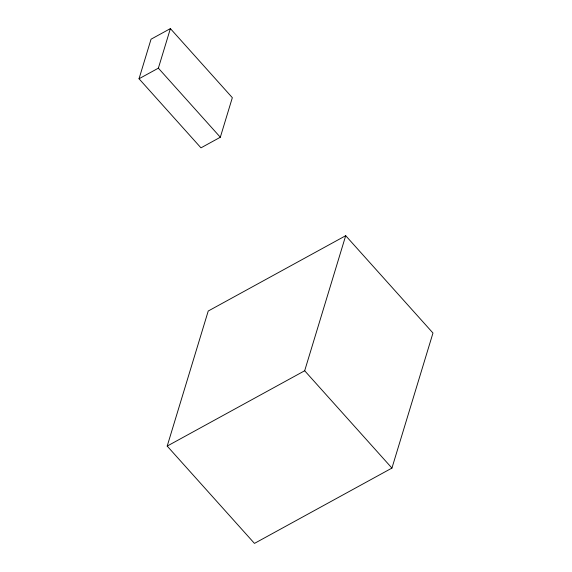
<?xml version="1.0" encoding="UTF-8"?>
<svg xmlns="http://www.w3.org/2000/svg" width="572" height="572" viewBox="0 0 572 572"><rect width="100%" height="100%" fill="white"/><g stroke="black" fill="none" stroke-linecap="round" stroke-linejoin="round"><path stroke-width="0.86" d="M139.025 78.764L151.044 39.203L170.392 28.6L232.339 97.683L220.32 137.244L200.972 147.848L139.025 78.764L158.373 68.161L170.392 28.6M167.196 446.081L208.229 311.025L345.702 235.7L432.975 333.026L391.942 468.075L254.468 543.4L167.196 446.081L304.676 370.756L345.702 235.7M158.373 68.161L220.32 137.244M304.676 370.756L391.942 468.075"/></g></svg>
